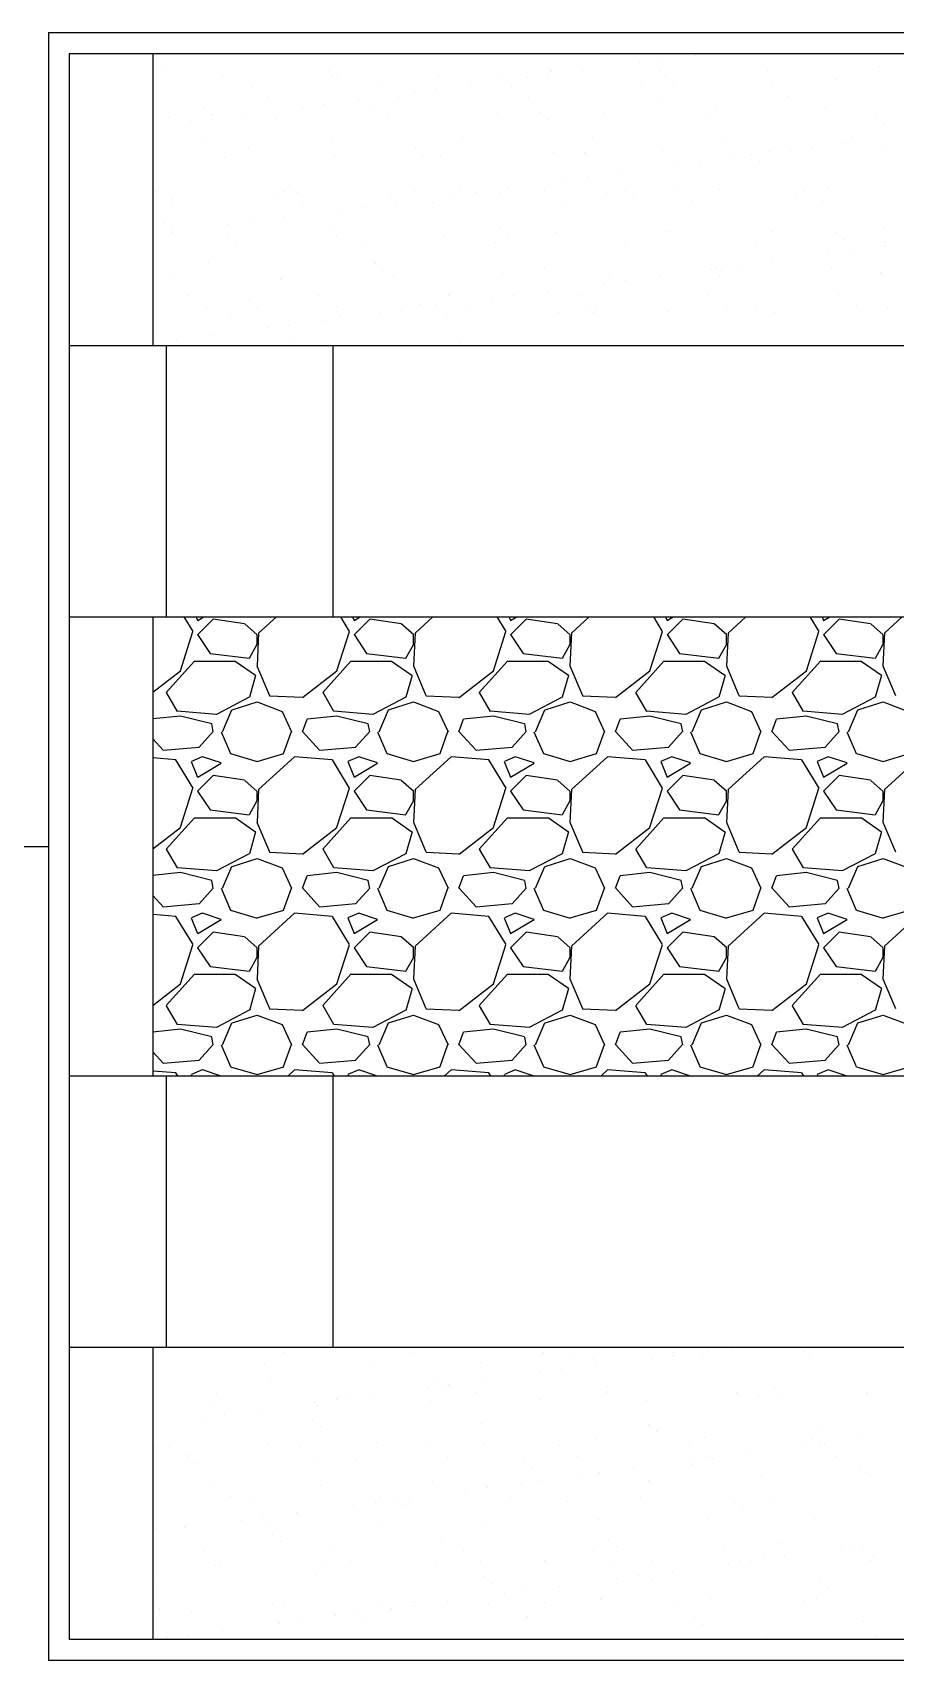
# Model space of a CAD drawing. Extents: x -341000 to 1341000, y 175 to 1868317.
# Drawn here: x 1258238 to 1299596, y 961000 to 1039000 of the extents above; entities that cross this region are included whole.
import ezdxf

# ---------------------------------------------------------------- set-up
doc = ezdxf.new("R2010")
doc.units = 0
doc.layers.add('Level 1', color=7, linetype='Continuous')
doc.layers.add('Level 17', color=7, linetype='Continuous')

# ---------------------------------------------------------------- blocks, each defined once
blk = doc.blocks.new('COMPRS0001')
at = {"layer": 'Level 1'}
for p, q in [((759000, 39000), (841000, 39000)), ((760000, 38000), (840000, 38000)), ((760000, 24000), (840000, 24000)), ((760000, 24000), (840000, 24000)), ((760000, 11000), (837500, 11000)), ((837500, -11000), (760000, -11000)), ((840000, -24000), (760000, -24000)), ((840000, -38000), (760000, -38000)), ((841000, -39000), (759000, -39000))]:
    blk.add_line(p, q, dxfattribs=at)
at = {"layer": 'Level 17'}
for p, q in [((765936, 10303), (765510, 11000)), ((766078, 11000), (766148, 10825)), ((766152, 10825), (766443, 11000)), ((769922, 11000), (769073, 10224)), ((773436, 10303), (773010, 11000)), ((773578, 11000), (773648, 10825)), ((773652, 10825), (773943, 11000)), ((777422, 11000), (776573, 10224)), ((780936, 10303), (780510, 11000)), ((781078, 11000), (781148, 10825)), ((781152, 10825), (781443, 11000)), ((784922, 11000), (784073, 10224)), ((788436, 10303), (788010, 11000)), ((788578, 11000), (788648, 10825)), ((788652, 10825), (788943, 11000)), ((792422, 11000), (791573, 10224)), ((795936, 10303), (795510, 11000)), ((796078, 11000), (796148, 10825)), ((796152, 10825), (796443, 11000)), ((799922, 11000), (799073, 10224)), ((765325, 8421), (765925, 10296)), ((766899, 10899), (766149, 10149)), ((766149, 10152), (766749, 9252)), ((768401, 10675), (766901, 10900)), ((769008, 10143), (768408, 10668)), ((769000, 9700), (769000, 10150)), ((772825, 8421), (773425, 10296)), ((774399, 10899), (773649, 10149)), ((773649, 10152), (774249, 9252)), ((775901, 10675), (774401, 10900)), ((776508, 10143), (775908, 10668)), ((776500, 9700), (776500, 10150)), ((780325, 8421), (780925, 10296)), ((781899, 10899), (781149, 10149)), ((781149, 10152), (781749, 9252)), ((783401, 10675), (781901, 10900)), ((784008, 10143), (783408, 10668)), ((784000, 9700), (784000, 10150)), ((787825, 8421), (788425, 10296)), ((789399, 10899), (788649, 10149)), ((788649, 10152), (789249, 9252)), ((790901, 10675), (789401, 10900)), ((791508, 10143), (790908, 10668)), ((791500, 9700), (791500, 10150)), ((795325, 8421), (795925, 10296)), ((796899, 10899), (796149, 10149)), ((796149, 10152), (796749, 9252)), ((798401, 10675), (796901, 10900)), ((799008, 10143), (798408, 10668)), ((799000, 9700), (799000, 10150)), ((768631, 9027), (769006, 9702)), ((776132, 9027), (776507, 9702)), ((783632, 9027), (784007, 9702)), ((791132, 9027), (791507, 9702)), ((798632, 9027), (799007, 9702)), ((764647, 7380), (765997, 8880)), ((766000, 8875), (767950, 8875)), ((766750, 9249), (768625, 9024)), ((767948, 8882), (768923, 8207)), ((772147, 7380), (773497, 8880)), ((773500, 8875), (775450, 8875)), ((774250, 9249), (776125, 9024)), ((775448, 8882), (776423, 8207)), ((779647, 7380), (780997, 8880)), ((781000, 8875), (782950, 8875)), ((781750, 9249), (783625, 9024)), ((782948, 8882), (783923, 8207)), ((787147, 7380), (788497, 8880)), ((788500, 8875), (790450, 8875)), ((789250, 9249), (791125, 9024)), ((790448, 8882), (791423, 8207)), ((794647, 7380), (795997, 8880)), ((796000, 8875), (797950, 8875)), ((796750, 9249), (798625, 9024)), ((797948, 8882), (798923, 8207)), ((768929, 8199), (768629, 7149)), ((776429, 8199), (776129, 7149)), ((783929, 8199), (783629, 7149)), ((791429, 8199), (791129, 7149)), ((798929, 8199), (798629, 7149)), ((765184, 6472), (764659, 7372)), ((768622, 7155), (767047, 6330)), ((772684, 6472), (772159, 7372)), ((776122, 7155), (774547, 6330)), ((780184, 6472), (779659, 7372)), ((783622, 7155), (782047, 6330)), ((787684, 6472), (787159, 7372)), ((791122, 7156), (789547, 6331)), ((795184, 6472), (794659, 7372)), ((798622, 7156), (797047, 6331)), ((765325, 6250), (764000, 6111)), ((767050, 6327), (765175, 6477)), ((766824, 5877), (765324, 6252)), ((767345, 5499), (767795, 6549)), ((767800, 6549), (769000, 6924)), ((768999, 6926), (770199, 6476)), ((770200, 6473), (770650, 5498)), ((772825, 6250), (771400, 6100)), ((774550, 6327), (772675, 6477)), ((774324, 5877), (772824, 6252)), ((774845, 5499), (775295, 6549)), ((775300, 6549), (776500, 6924)), ((776499, 6926), (777699, 6476)), ((777700, 6473), (778150, 5498)), ((780325, 6250), (778900, 6100)), ((782050, 6327), (780175, 6477)), ((781824, 5877), (780324, 6252)), ((782345, 5499), (782795, 6549)), ((782800, 6549), (784000, 6924)), ((783999, 6926), (785199, 6476)), ((785200, 6473), (785650, 5498)), ((787825, 6250), (786400, 6100)), ((789550, 6327), (787675, 6477)), ((789324, 5877), (787824, 6252)), ((789845, 5499), (790295, 6549)), ((790300, 6549), (791500, 6924)), ((791499, 6926), (792699, 6476)), ((792700, 6473), (793150, 5498)), ((795325, 6250), (793900, 6100)), ((797050, 6327), (795175, 6477)), ((796824, 5877), (795324, 6252)), ((797345, 5499), (797795, 6549)), ((797800, 6549), (799000, 6924)), ((798999, 6926), (800199, 6476)), ((766900, 5496), (766825, 5871)), ((767270, 5501), (767720, 4451)), ((770271, 4455), (770646, 5505)), ((771174, 5502), (771399, 6102)), ((774400, 5495), (774325, 5870)), ((774770, 5501), (775220, 4451)), ((777771, 4455), (778146, 5505)), ((778674, 5502), (778899, 6102)), ((781900, 5495), (781825, 5870)), ((782270, 5501), (782720, 4451)), ((785271, 4455), (785646, 5505)), ((786174, 5502), (786399, 6102)), ((789400, 5495), (789325, 5870)), ((789770, 5501), (790220, 4451)), ((792771, 4455), (793146, 5505)), ((793674, 5502), (793899, 6102)), ((796900, 5495), (796825, 5870)), ((797270, 5501), (797720, 4451)), ((765100, 4150), (764000, 4242)), ((765936, 2803), (765111, 4153)), ((765848, 4075), (766148, 3325)), ((766375, 4302), (765850, 4077)), ((766152, 3325), (767277, 4000)), ((767276, 4001), (766376, 4301)), ((767724, 4449), (768999, 4074)), ((768999, 4075), (770274, 4450)), ((770798, 4299), (769073, 2724)), ((772600, 4150), (770800, 4300)), ((773436, 2803), (772611, 4153)), ((773348, 4075), (773648, 3325)), ((773875, 4302), (773350, 4077)), ((773652, 3325), (774777, 4000)), ((774776, 4001), (773876, 4301)), ((775224, 4449), (776499, 4074)), ((776499, 4075), (777774, 4450)), ((778298, 4299), (776573, 2724)), ((780100, 4150), (778300, 4300)), ((780936, 2803), (780111, 4153)), ((780848, 4075), (781148, 3325)), ((781375, 4302), (780850, 4077)), ((781152, 3325), (782277, 4000)), ((782276, 4001), (781376, 4301)), ((782724, 4449), (783999, 4074)), ((783999, 4075), (785274, 4450)), ((785798, 4299), (784073, 2724)), ((787600, 4150), (785800, 4300)), ((788436, 2803), (787611, 4153)), ((788348, 4075), (788648, 3325)), ((788875, 4302), (788350, 4077)), ((788652, 3325), (789777, 4000)), ((789776, 4001), (788876, 4301)), ((790224, 4449), (791499, 4074)), ((791499, 4075), (792774, 4450)), ((793298, 4299), (791573, 2724)), ((795100, 4150), (793300, 4300)), ((795936, 2803), (795111, 4153)), ((795848, 4075), (796148, 3325)), ((796375, 4302), (795850, 4077)), ((796152, 3325), (797277, 4000)), ((797276, 4001), (796376, 4301)), ((797724, 4449), (798999, 4074)), ((798999, 4075), (800274, 4450)), ((800797, 4299), (799072, 2724)), ((766899, 3399), (766149, 2649)), ((768401, 3175), (766901, 3400)), ((769008, 2643), (768408, 3168)), ((774399, 3399), (773649, 2649)), ((775901, 3175), (774401, 3400)), ((776508, 2643), (775908, 3168)), ((781899, 3399), (781149, 2649)), ((783401, 3175), (781901, 3400)), ((784008, 2643), (783408, 3168)), ((789399, 3399), (788649, 2649)), ((790901, 3175), (789401, 3400)), ((791508, 2643), (790908, 3168)), ((796899, 3399), (796149, 2649)), ((798401, 3175), (796901, 3400)), ((799008, 2643), (798408, 3168)), ((765325, 921), (765925, 2796)), ((766149, 2652), (766749, 1752)), ((769000, 2200), (769000, 2650)), ((772825, 921), (773425, 2796)), ((773649, 2652), (774249, 1752)), ((776500, 2200), (776500, 2650)), ((780325, 921), (780925, 2796)), ((781149, 2652), (781749, 1752)), ((784000, 2200), (784000, 2650)), ((787825, 921), (788425, 2796)), ((788649, 2652), (789249, 1752)), ((791500, 2200), (791500, 2650)), ((795325, 921), (795925, 2796)), ((796149, 2652), (796749, 1752)), ((799000, 2200), (799000, 2650)), ((766750, 1749), (768625, 1524)), ((768631, 1527), (769006, 2202)), ((774250, 1749), (776125, 1524)), ((776132, 1527), (776507, 2202)), ((781750, 1749), (783625, 1524)), ((783632, 1527), (784007, 2202)), ((789250, 1749), (791125, 1524)), ((791132, 1527), (791507, 2202)), ((796750, 1749), (798625, 1524)), ((798632, 1527), (799007, 2202)), ((764647, -120), (765997, 1380)), ((766000, 1375), (767950, 1375)), ((767948, 1382), (768923, 707)), ((772147, -120), (773497, 1380)), ((773500, 1375), (775450, 1375)), ((775448, 1382), (776423, 707)), ((779647, -120), (780997, 1380)), ((781000, 1375), (782950, 1375)), ((782948, 1382), (783923, 707)), ((787147, -120), (788497, 1380)), ((788500, 1375), (790450, 1375)), ((790448, 1382), (791423, 707)), ((794647, -120), (795997, 1380)), ((796000, 1375), (797950, 1375)), ((797948, 1382), (798923, 707)), ((768929, 699), (768629, -351)), ((776429, 699), (776129, -351)), ((783929, 699), (783629, -351)), ((791429, 699), (791129, -351)), ((798929, 699), (798629, -351)), ((765184, -1028), (764659, -128)), ((768622, -345), (767047, -1170)), ((767800, -951), (769000, -576)), ((769000, -574), (770200, -1024)), ((772684, -1028), (772159, -128)), ((776122, -344), (774547, -1169)), ((775300, -951), (776500, -576)), ((776500, -574), (777700, -1024)), ((780184, -1028), (779659, -128)), ((783622, -344), (782047, -1169)), ((782800, -951), (784000, -576)), ((784000, -574), (785200, -1024)), ((787684, -1028), (787159, -128)), ((791122, -344), (789547, -1169)), ((790300, -951), (791500, -576)), ((791500, -574), (792700, -1024)), ((795184, -1028), (794659, -128)), ((798622, -344), (797047, -1169)), ((797800, -951), (799000, -576)), ((799000, -574), (800200, -1024)), ((765325, -1250), (764000, -1389)), ((767050, -1173), (765175, -1023)), ((766824, -1623), (765324, -1248)), ((767345, -2001), (767795, -951)), ((770200, -1027), (770650, -2002)), ((771174, -1998), (771399, -1398)), ((772825, -1250), (771400, -1400)), ((774550, -1173), (772675, -1023)), ((774324, -1623), (772824, -1248)), ((774845, -2001), (775295, -951)), ((777700, -1027), (778150, -2002)), ((778674, -1998), (778899, -1398)), ((780325, -1250), (778900, -1400)), ((782050, -1173), (780175, -1023)), ((781824, -1623), (780324, -1248)), ((782345, -2001), (782795, -951)), ((785200, -1027), (785650, -2002)), ((786174, -1998), (786399, -1398)), ((787825, -1250), (786400, -1400)), ((789550, -1173), (787675, -1023)), ((789324, -1623), (787824, -1248)), ((789845, -2001), (790295, -951)), ((792700, -1027), (793150, -2002)), ((793674, -1998), (793899, -1398)), ((795325, -1250), (793900, -1400)), ((797050, -1173), (795175, -1023)), ((796824, -1623), (795324, -1248)), ((797345, -2001), (797795, -951)), ((766900, -2004), (766825, -1629)), ((767270, -1999), (767720, -3049)), ((770271, -3045), (770646, -1995)), ((774400, -2005), (774325, -1630)), ((774770, -1999), (775220, -3049)), ((777771, -3045), (778146, -1995)), ((781900, -2005), (781825, -1630)), ((782270, -1999), (782720, -3049)), ((785271, -3045), (785646, -1995)), ((789400, -2005), (789325, -1630)), ((789770, -1999), (790220, -3049)), ((792771, -3045), (793146, -1995)), ((796900, -2005), (796825, -1630)), ((797270, -1999), (797720, -3049)), ((767724, -3051), (768999, -3426)), ((768999, -3425), (770274, -3050)), ((775224, -3051), (776499, -3426)), ((776499, -3425), (777774, -3050)), ((782724, -3051), (783999, -3426)), ((783999, -3425), (785274, -3050)), ((790224, -3051), (791499, -3426)), ((791499, -3425), (792774, -3050)), ((797724, -3051), (798999, -3426)), ((798999, -3425), (800274, -3050)), ((765100, -3350), (764000, -3258)), ((765936, -4697), (765111, -3347)), ((765848, -3425), (766148, -4175)), ((766375, -3198), (765850, -3423)), ((766152, -4175), (767277, -3500)), ((767276, -3499), (766376, -3199)), ((770798, -3201), (769073, -4776)), ((772600, -3350), (770800, -3200)), ((773436, -4697), (772611, -3347)), ((773348, -3425), (773648, -4175)), ((773875, -3198), (773350, -3423)), ((773652, -4175), (774777, -3500)), ((774776, -3499), (773876, -3199)), ((778298, -3201), (776573, -4776)), ((780100, -3350), (778300, -3200)), ((780936, -4697), (780111, -3347)), ((780848, -3425), (781148, -4175)), ((781375, -3198), (780850, -3423)), ((781152, -4175), (782277, -3500)), ((782276, -3499), (781376, -3199)), ((785797, -3201), (784072, -4776)), ((787600, -3350), (785800, -3200)), ((788436, -4697), (787611, -3347)), ((788348, -3425), (788648, -4175)), ((788875, -3198), (788350, -3423)), ((788652, -4175), (789777, -3500)), ((789776, -3499), (788876, -3199)), ((793297, -3201), (791572, -4776)), ((795100, -3350), (793300, -3200)), ((795936, -4697), (795111, -3347)), ((795848, -3425), (796148, -4175)), ((796375, -3198), (795850, -3423)), ((796152, -4175), (797277, -3500)), ((797276, -3499), (796376, -3199)), ((800797, -3201), (799072, -4776)), ((766899, -4101), (766149, -4851)), ((768401, -4325), (766901, -4100)), ((769008, -4857), (768408, -4332)), ((774399, -4101), (773649, -4851)), ((775901, -4325), (774401, -4100)), ((776508, -4857), (775908, -4332)), ((781899, -4101), (781149, -4851)), ((783401, -4325), (781901, -4100)), ((784008, -4857), (783408, -4332)), ((789399, -4101), (788649, -4851)), ((790901, -4325), (789401, -4100)), ((791508, -4857), (790908, -4332)), ((796899, -4101), (796149, -4851)), ((798401, -4325), (796901, -4100)), ((799008, -4857), (798408, -4332)), ((765325, -6579), (765925, -4704)), ((766149, -4848), (766749, -5748)), ((768632, -5973), (769007, -5298)), ((769000, -5300), (769000, -4850)), ((772825, -6579), (773425, -4704)), ((773649, -4848), (774249, -5748)), ((776132, -5973), (776507, -5298)), ((776500, -5300), (776500, -4850)), ((780325, -6579), (780925, -4704)), ((781149, -4848), (781749, -5748)), ((783632, -5973), (784007, -5298)), ((784000, -5300), (784000, -4850)), ((787825, -6579), (788425, -4704)), ((788649, -4848), (789249, -5748)), ((791132, -5973), (791507, -5298)), ((791500, -5300), (791500, -4850)), ((795325, -6579), (795925, -4704)), ((796149, -4848), (796749, -5748)), ((798632, -5973), (799007, -5298)), ((799000, -5300), (799000, -4850)), ((764647, -7620), (765997, -6120)), ((766000, -6125), (767950, -6125)), ((766750, -5751), (768625, -5976)), ((767948, -6119), (768923, -6794)), ((772147, -7620), (773497, -6120)), ((773500, -6125), (775450, -6125)), ((774250, -5751), (776125, -5976)), ((775448, -6118), (776423, -6793)), ((779647, -7620), (780997, -6120)), ((781000, -6125), (782950, -6125)), ((781750, -5751), (783625, -5976)), ((782948, -6118), (783923, -6793)), ((787147, -7620), (788497, -6120)), ((788500, -6125), (790450, -6125)), ((789250, -5751), (791125, -5976)), ((790448, -6118), (791423, -6793)), ((794647, -7620), (795997, -6120)), ((796000, -6125), (797950, -6125)), ((796750, -5751), (798625, -5976)), ((797948, -6118), (798923, -6793)), ((768929, -6801), (768629, -7851)), ((776429, -6801), (776129, -7851)), ((783929, -6801), (783629, -7851)), ((791429, -6801), (791129, -7851)), ((798929, -6801), (798629, -7851)), ((765184, -8528), (764659, -7628)), ((772684, -8528), (772159, -7628)), ((780184, -8528), (779659, -7628)), ((787684, -8528), (787159, -7628)), ((795184, -8528), (794659, -7628)), ((767050, -8673), (765175, -8523)), ((768622, -7844), (767047, -8669)), ((767345, -9501), (767795, -8451)), ((767800, -8451), (769000, -8076)), ((769000, -8074), (770200, -8524)), ((770200, -8527), (770650, -9502)), ((774550, -8673), (772675, -8523)), ((776122, -7844), (774547, -8669)), ((774845, -9501), (775295, -8451)), ((775300, -8451), (776500, -8076)), ((776500, -8074), (777700, -8524)), ((777700, -8527), (778150, -9502)), ((782050, -8673), (780175, -8523)), ((783622, -7844), (782047, -8669)), ((782345, -9501), (782795, -8451)), ((782800, -8451), (784000, -8076)), ((784000, -8074), (785200, -8524)), ((785200, -8527), (785650, -9502)), ((789550, -8673), (787675, -8523)), ((791122, -7844), (789547, -8669)), ((789845, -9501), (790295, -8451)), ((790300, -8451), (791500, -8076)), ((791500, -8074), (792700, -8524)), ((792700, -8527), (793150, -9502)), ((797050, -8673), (795175, -8523)), ((798622, -7844), (797047, -8669)), ((797345, -9501), (797795, -8451)), ((797800, -8451), (799000, -8076)), ((799000, -8074), (800200, -8524)), ((765325, -8749), (764000, -8889)), ((766824, -9123), (765324, -8748)), ((766900, -9504), (766825, -9129)), ((771174, -9498), (771399, -8898)), ((772825, -8749), (771400, -8899)), ((774324, -9123), (772824, -8748)), ((774400, -9504), (774325, -9129)), ((778674, -9498), (778899, -8898)), ((780325, -8749), (778900, -8899)), ((781824, -9123), (780324, -8748)), ((781900, -9505), (781825, -9130)), ((786174, -9498), (786399, -8898)), ((787825, -8749), (786399, -8899)), ((789324, -9123), (787824, -8748)), ((789400, -9505), (789325, -9130)), ((793674, -9498), (793899, -8898)), ((795324, -8749), (793899, -8899)), ((796824, -9123), (795324, -8748)), ((796900, -9505), (796825, -9130)), ((767270, -9499), (767720, -10549)), ((770271, -10545), (770646, -9495)), ((774770, -9499), (775220, -10549)), ((777771, -10545), (778146, -9495)), ((782270, -9499), (782720, -10549)), ((785271, -10545), (785646, -9495)), ((789770, -9499), (790220, -10549)), ((792771, -10545), (793146, -9495)), ((797270, -9499), (797720, -10549)), ((765100, -10850), (764000, -10758)), ((765204, -11000), (765111, -10847)), ((766375, -10698), (765850, -10923)), ((767276, -10999), (766376, -10699)), ((767724, -10551), (768999, -10926)), ((768999, -10925), (770274, -10550)), ((770798, -10701), (770470, -11000)), ((772600, -10850), (770800, -10700)), ((772704, -11000), (772611, -10847)), ((773875, -10698), (773350, -10923)), ((774776, -10999), (773876, -10699)), ((775224, -10551), (776499, -10926)), ((776499, -10925), (777774, -10550)), ((778297, -10701), (777970, -11000)), ((780100, -10850), (778300, -10700)), ((780205, -11000), (780111, -10847)), ((781375, -10698), (780850, -10923)), ((782276, -10999), (781376, -10699)), ((782724, -10551), (783999, -10926)), ((783999, -10925), (785274, -10550)), ((785797, -10701), (785470, -11000)), ((787600, -10850), (785800, -10700)), ((787705, -11000), (787611, -10847)), ((788875, -10698), (788350, -10923)), ((789776, -10999), (788876, -10699)), ((790224, -10551), (791499, -10926)), ((791499, -10925), (792774, -10550)), ((793297, -10701), (792970, -11000)), ((795100, -10850), (793300, -10700)), ((795205, -11000), (795111, -10847)), ((796375, -10698), (795850, -10923)), ((797276, -10999), (796376, -10699)), ((797724, -10551), (798999, -10926)), ((798999, -10925), (800274, -10550)), ((765848, -10925), (765878, -11000)), ((767276, -11000), (767277, -11000)), ((773348, -10925), (773378, -11000)), ((774776, -11000), (774777, -11000)), ((780848, -10925), (780878, -11000)), ((782276, -11000), (782277, -11000)), ((788348, -10925), (788378, -11000)), ((789776, -11000), (789777, -11000)), ((795848, -10925), (795878, -11000)), ((797276, -11000), (797277, -11000))]:
    blk.add_line(p, q, dxfattribs=at)

msp = doc.modelspace()

# ---------------------------------------------------------------- linework, layer by layer
at = {"layer": 'Level 1'}
for p, q in [((1259000, 1039000), (1259000, 961000)), ((1260000, 1038000), (1260000, 962000)), ((1264000, 1038000), (1264000, 1024000)), ((1287329, 1037552), (1287329, 1037552)), ((1288370, 1037689), (1288370, 1037689)), ((1289996, 1037903), (1289996, 1037903)), ((1264467, 1037251), (1264467, 1037251)), ((1267335, 1036887), (1267335, 1036887)), ((1272470, 1037182), (1272470, 1037182)), ((1272570, 1036953), (1272570, 1036953)), ((1272838, 1036844), (1272838, 1036844)), ((1277687, 1036929), (1277687, 1036929)), ((1280590, 1037005), (1280590, 1037005)), ((1281946, 1036843), (1281946, 1036843)), ((1282987, 1036980), (1282987, 1036980)), ((1283088, 1037124), (1283088, 1037124)), ((1284613, 1037194), (1284613, 1037194)), ((1288324, 1037190), (1288324, 1037190)), ((1288593, 1036936), (1288593, 1036936)), ((1293440, 1037166), (1293440, 1037166)), ((1296714, 1036759), (1296714, 1036759)), ((1298842, 1037360), (1298842, 1037360)), ((1268721, 1036409), (1268721, 1036409)), ((1269564, 1035871), (1269564, 1035871)), ((1274949, 1036420), (1274949, 1036420)), ((1275792, 1035883), (1275792, 1035883)), ((1276562, 1036134), (1276562, 1036134)), ((1277603, 1036271), (1277603, 1036271)), ((1279229, 1036486), (1279229, 1036486)), ((1281177, 1036431), (1281177, 1036431)), ((1282021, 1035894), (1282021, 1035894)), ((1287405, 1036443), (1287405, 1036443)), ((1288249, 1035905), (1288249, 1035905)), ((1288962, 1036598), (1288962, 1036598)), ((1293634, 1036454), (1293634, 1036454)), ((1294477, 1035917), (1294477, 1035917)), ((1266457, 1035426), (1266457, 1035426)), ((1266826, 1035089), (1266826, 1035089)), ((1268462, 1035068), (1268462, 1035068)), ((1271179, 1035426), (1271179, 1035426)), ((1272220, 1035563), (1272220, 1035563)), ((1273846, 1035777), (1273846, 1035777)), ((1274578, 1035250), (1274578, 1035250)), ((1275275, 1035078), (1275275, 1035078)), ((1280510, 1035145), (1280510, 1035145)), ((1282581, 1035181), (1282581, 1035181)), ((1285626, 1035121), (1285626, 1035121)), ((1291028, 1035315), (1291028, 1035315)), ((1296263, 1035382), (1296263, 1035382)), ((1264757, 1034908), (1264757, 1034908)), ((1265795, 1034717), (1265795, 1034717)), ((1266836, 1034854), (1266836, 1034854)), ((1269873, 1034884), (1269873, 1034884)), ((1282950, 1034843), (1282950, 1034843)), ((1290702, 1035004), (1290702, 1035004)), ((1298705, 1034935), (1298705, 1034935)), ((1299074, 1034597), (1299074, 1034597)), ((1266372, 1033926), (1266372, 1033926)), ((1272600, 1033937), (1272600, 1033937)), ((1278828, 1033948), (1278828, 1033948)), ((1285057, 1033960), (1285057, 1033960)), ((1291285, 1033971), (1291285, 1033971)), ((1297224, 1033676), (1297224, 1033676)), ((1297513, 1033982), (1297513, 1033982)), ((1298968, 1033507), (1298968, 1033507)), ((1267461, 1033033), (1267461, 1033033)), ((1268566, 1033494), (1268566, 1033494)), ((1272696, 1033100), (1272696, 1033100)), ((1276569, 1033426), (1276569, 1033426)), ((1276938, 1033088), (1276938, 1033088)), ((1277813, 1033075), (1277813, 1033075)), ((1283214, 1033270), (1283214, 1033270)), ((1284690, 1033249), (1284690, 1033249)), ((1288450, 1033337), (1288450, 1033337)), ((1290214, 1032753), (1290214, 1032753)), ((1291840, 1032967), (1291840, 1032967)), ((1292693, 1033180), (1292693, 1033180)), ((1293061, 1032842), (1293061, 1032842)), ((1293566, 1033312), (1293566, 1033312)), ((1294557, 1033325), (1294557, 1033325)), ((1295598, 1033462), (1295598, 1033462)), ((1284831, 1032045), (1284831, 1032045)), ((1286457, 1032259), (1286457, 1032259)), ((1289173, 1032616), (1289173, 1032616)), ((1264108, 1031389), (1264108, 1031389)), ((1270336, 1031400), (1270336, 1031400)), ((1270557, 1031670), (1270557, 1031670)), ((1270925, 1031332), (1270925, 1031332)), ((1275401, 1031225), (1275401, 1031225)), ((1276564, 1031412), (1276564, 1031412)), ((1278406, 1031199), (1278406, 1031199)), ((1278677, 1031493), (1278677, 1031493)), ((1279447, 1031336), (1279447, 1031336)), ((1280636, 1031291), (1280636, 1031291)), ((1281073, 1031550), (1281073, 1031550)), ((1282792, 1031423), (1282792, 1031423)), ((1283790, 1031908), (1283790, 1031908)), ((1285752, 1031267), (1285752, 1031267)), ((1286680, 1031425), (1286680, 1031425)), ((1289021, 1031434), (1289021, 1031434)), ((1291154, 1031462), (1291154, 1031462)), ((1294801, 1031248), (1294801, 1031248)), ((1295249, 1031446), (1295249, 1031446)), ((1296389, 1031528), (1296389, 1031528)), ((1264883, 1031055), (1264883, 1031055)), ((1264951, 1030852), (1264951, 1030852)), ((1269999, 1031030), (1269999, 1031030)), ((1271179, 1030863), (1271179, 1030863)), ((1273023, 1030490), (1273023, 1030490)), ((1274064, 1030627), (1274064, 1030627)), ((1275690, 1030841), (1275690, 1030841)), ((1277407, 1030874), (1277407, 1030874)), ((1283636, 1030886), (1283636, 1030886)), ((1287049, 1031087), (1287049, 1031087)), ((1289864, 1030897), (1289864, 1030897)), ((1296092, 1030908), (1296092, 1030908)), ((1264544, 1029915), (1264544, 1029915)), ((1267639, 1029781), (1267639, 1029781)), ((1268680, 1029918), (1268680, 1029918)), ((1270306, 1030132), (1270306, 1030132)), ((1272665, 1029738), (1272665, 1029738)), ((1280668, 1029669), (1280668, 1029669)), ((1299094, 1029653), (1299094, 1029653)), ((1264913, 1029577), (1264913, 1029577)), ((1264923, 1029424), (1264923, 1029424)), ((1267587, 1029179), (1267587, 1029179)), ((1267987, 1028918), (1267987, 1028918)), ((1272822, 1029246), (1272822, 1029246)), ((1274215, 1028929), (1274215, 1028929)), ((1277939, 1029222), (1277939, 1029222)), ((1280444, 1028940), (1280444, 1028940)), ((1281037, 1029331), (1281037, 1029331)), ((1283340, 1029416), (1283340, 1029416)), ((1286672, 1028952), (1286672, 1028952)), ((1288576, 1029483), (1288576, 1029483)), ((1288789, 1029492), (1288789, 1029492)), ((1292900, 1028963), (1292900, 1028963)), ((1293692, 1029459), (1293692, 1029459)), ((1296792, 1029424), (1296792, 1029424)), ((1297161, 1029086), (1297161, 1029086)), ((1299129, 1028974), (1299129, 1028974)), ((1296401, 1028390), (1296401, 1028390)), ((1297442, 1028527), (1297442, 1028527)), ((1299068, 1028741), (1299068, 1028741)), ((1266653, 1027983), (1266653, 1027983)), ((1274656, 1027914), (1274656, 1027914)), ((1275025, 1027576), (1275025, 1027576)), ((1275527, 1027371), (1275527, 1027371)), ((1280762, 1027438), (1280762, 1027438)), ((1282777, 1027737), (1282777, 1027737)), ((1285878, 1027413), (1285878, 1027413)), ((1288301, 1027323), (1288301, 1027323)), ((1290780, 1027668), (1290780, 1027668)), ((1291017, 1027681), (1291017, 1027681)), ((1291148, 1027331), (1291148, 1027331)), ((1291280, 1027608), (1291280, 1027608)), ((1292058, 1027818), (1292058, 1027818)), ((1293684, 1028032), (1293684, 1028032)), ((1296515, 1027675), (1296515, 1027675)), ((1298901, 1027491), (1298901, 1027491)), ((1265009, 1027201), (1265009, 1027201)), ((1270125, 1027176), (1270125, 1027176)), ((1282917, 1026614), (1282917, 1026614)), ((1285634, 1026972), (1285634, 1026972)), ((1286675, 1027109), (1286675, 1027109)), ((1265723, 1026381), (1265723, 1026381)), ((1266566, 1025844), (1266566, 1025844)), ((1268644, 1026159), (1268644, 1026159)), ((1269012, 1025821), (1269012, 1025821)), ((1271951, 1026392), (1271951, 1026392)), ((1272794, 1025855), (1272794, 1025855)), ((1276764, 1025982), (1276764, 1025982)), ((1277534, 1025906), (1277534, 1025906)), ((1278179, 1026404), (1278179, 1026404)), ((1279023, 1025866), (1279023, 1025866)), ((1280250, 1026263), (1280250, 1026263)), ((1281291, 1026400), (1281291, 1026400)), ((1284408, 1026415), (1284408, 1026415)), ((1284767, 1025913), (1284767, 1025913)), ((1285251, 1025878), (1285251, 1025878)), ((1290636, 1026426), (1290636, 1026426)), ((1291479, 1025889), (1291479, 1025889)), ((1292888, 1025736), (1292888, 1025736)), ((1296864, 1026438), (1296864, 1026438)), ((1297708, 1025900), (1297708, 1025900)), ((1299220, 1025799), (1299220, 1025799)), ((1267713, 1025326), (1267713, 1025326)), ((1270524, 1024983), (1270524, 1024983)), ((1272150, 1025197), (1272150, 1025197)), ((1272948, 1025393), (1272948, 1025393)), ((1274867, 1025555), (1274867, 1025555)), ((1275908, 1025692), (1275908, 1025692)), ((1278065, 1025368), (1278065, 1025368)), ((1283466, 1025563), (1283466, 1025563)), ((1285136, 1025575), (1285136, 1025575)), ((1288702, 1025629), (1288702, 1025629)), ((1293818, 1025605), (1293818, 1025605)), ((1265141, 1024274), (1265141, 1024274)), ((1266767, 1024488), (1266767, 1024488)), ((1269483, 1024846), (1269483, 1024846)), ((1270752, 1024226), (1270752, 1024226)), ((1278755, 1024158), (1278755, 1024158)), ((1264100, 1024137), (1264100, 1024137)), ((1264635, 1024000), (1264635, 1011000)), ((1272635, 1024000), (1272635, 1011000)), ((1264000, 1011000), (1264000, 989000)), ((1264635, 989000), (1264635, 976000)), ((1272635, 989000), (1272635, 976000)), ((1340000, 976000), (1260000, 976000)), ((1264000, 976000), (1264000, 962000)), ((1267919, 975970), (1267919, 975970)), ((1290590, 975842), (1290590, 975842)), ((1291795, 975886), (1291795, 975886)), ((1295175, 975784), (1295175, 975784)), ((1264034, 975728), (1264034, 975728)), ((1269351, 975228), (1269351, 975228)), ((1270262, 975739), (1270262, 975739)), ((1274586, 975295), (1274586, 975295)), ((1276490, 975750), (1276490, 975750)), ((1279702, 975271), (1279702, 975271)), ((1282719, 975762), (1282719, 975762)), ((1284043, 975725), (1284043, 975725)), ((1285104, 975465), (1285104, 975465)), ((1285206, 975133), (1285206, 975133)), ((1287923, 975490), (1287923, 975490)), ((1288947, 975773), (1288947, 975773)), ((1288964, 975628), (1288964, 975628)), ((1290339, 975532), (1290339, 975532)), ((1295456, 975507), (1295456, 975507)), ((1269659, 974376), (1269659, 974376)), ((1277662, 974307), (1277662, 974307)), ((1279823, 974424), (1279823, 974424)), ((1282539, 974782), (1282539, 974782)), ((1283580, 974919), (1283580, 974919)), ((1267070, 973793), (1267070, 973793)), ((1272813, 973501), (1272813, 973501)), ((1273298, 973805), (1273298, 973805)), ((1274439, 973715), (1274439, 973715)), ((1277156, 974073), (1277156, 974073)), ((1278031, 973970), (1278031, 973970)), ((1278197, 974210), (1278197, 974210)), ((1279527, 973816), (1279527, 973816)), ((1282526, 973487), (1282526, 973487)), ((1285755, 973827), (1285755, 973827)), ((1285783, 974130), (1285783, 974130)), ((1287642, 973462), (1287642, 973462)), ((1291983, 973839), (1291983, 973839)), ((1293044, 973657), (1293044, 973657)), ((1293786, 974062), (1293786, 974062)), ((1294154, 973724), (1294154, 973724)), ((1298212, 973850), (1298212, 973850)), ((1298279, 973724), (1298279, 973724)), ((1266773, 973250), (1266773, 973250)), ((1267430, 972792), (1267430, 972792)), ((1269056, 973007), (1269056, 973007)), ((1271772, 973364), (1271772, 973364)), ((1271889, 973225), (1271889, 973225)), ((1277291, 973420), (1277291, 973420)), ((1266389, 972655), (1266389, 972655)), ((1271650, 972552), (1271650, 972552)), ((1272018, 972214), (1272018, 972214)), ((1279771, 972375), (1279771, 972375)), ((1287773, 972306), (1287773, 972306)), ((1288142, 971969), (1288142, 971969)), ((1295894, 972130), (1295894, 972130)), ((1264075, 971180), (1264075, 971180)), ((1264806, 971257), (1264806, 971257)), ((1269477, 971375), (1269477, 971375)), ((1271034, 971268), (1271034, 971268)), ((1274712, 971441), (1274712, 971441)), ((1277262, 971279), (1277262, 971279)), ((1279828, 971417), (1279828, 971417)), ((1283491, 971291), (1283491, 971291)), ((1285230, 971612), (1285230, 971612)), ((1289719, 971302), (1289719, 971302)), ((1290465, 971678), (1290465, 971678)), ((1295151, 971264), (1295151, 971264)), ((1295582, 971654), (1295582, 971654)), ((1295947, 971313), (1295947, 971313)), ((1296192, 971401), (1296192, 971401)), ((1297818, 971615), (1297818, 971615)), ((1265637, 970797), (1265637, 970797)), ((1265649, 970719), (1265649, 970719)), ((1266006, 970459), (1266006, 970459)), ((1271877, 970731), (1271877, 970731)), ((1273758, 970620), (1273758, 970620)), ((1278106, 970742), (1278106, 970742)), ((1281761, 970551), (1281761, 970551)), ((1284334, 970753), (1284334, 970753)), ((1289767, 970555), (1289767, 970555)), ((1289882, 970374), (1289882, 970374)), ((1290562, 970765), (1290562, 970765)), ((1290808, 970692), (1290808, 970692)), ((1292434, 970906), (1292434, 970906)), ((1296791, 970776), (1296791, 970776)), ((1277417, 969566), (1277417, 969566)), ((1282130, 970213), (1282130, 970213)), ((1282652, 969633), (1282652, 969633)), ((1284383, 969846), (1284383, 969846)), ((1285424, 969983), (1285424, 969983)), ((1287050, 970197), (1287050, 970197)), ((1287768, 969609), (1287768, 969609)), ((1293170, 969803), (1293170, 969803)), ((1297885, 970305), (1297885, 970305)), ((1298254, 969968), (1298254, 969968)), ((1298405, 969870), (1298405, 969870)), ((1266899, 969396), (1266899, 969396)), ((1267746, 968864), (1267746, 968864)), ((1268685, 968785), (1268685, 968785)), ((1272015, 969372), (1272015, 969372)), ((1274914, 968796), (1274914, 968796)), ((1275749, 968796), (1275749, 968796)), ((1276283, 968780), (1276283, 968780)), ((1279000, 969137), (1279000, 969137)), ((1280041, 969274), (1280041, 969274)), ((1281142, 968808), (1281142, 968808)), ((1281667, 969489), (1281667, 969489)), ((1287370, 968819), (1287370, 968819)), ((1293598, 968830), (1293598, 968830)), ((1270900, 968071), (1270900, 968071)), ((1273616, 968429), (1273616, 968429)), ((1274657, 968566), (1274657, 968566)), ((1276118, 968458), (1276118, 968458)), ((1283870, 968619), (1283870, 968619)), ((1291873, 968550), (1291873, 968550)), ((1292241, 968212), (1292241, 968212)), ((1264201, 967326), (1264201, 967326)), ((1265516, 967362), (1265516, 967362)), ((1268233, 967720), (1268233, 967720)), ((1269274, 967857), (1269274, 967857)), ((1269603, 967521), (1269603, 967521)), ((1274838, 967588), (1274838, 967588)), ((1279954, 967563), (1279954, 967563)), ((1285356, 967758), (1285356, 967758)), ((1290591, 967825), (1290591, 967825)), ((1295708, 967800), (1295708, 967800)), ((1269737, 967040), (1269737, 967040)), ((1270105, 966703), (1270105, 966703)), ((1277858, 966864), (1277858, 966864)), ((1285861, 966795), (1285861, 966795)), ((1286229, 966457), (1286229, 966457)), ((1293981, 966618), (1293981, 966618)), ((1298036, 966465), (1298036, 966465)), ((1266421, 966249), (1266421, 966249)), ((1267264, 965711), (1267264, 965711)), ((1272649, 966260), (1272649, 966260)), ((1273493, 965723), (1273493, 965723)), ((1277543, 965713), (1277543, 965713)), ((1278878, 966271), (1278878, 966271)), ((1279721, 965734), (1279721, 965734)), ((1282778, 965779), (1282778, 965779)), ((1285106, 966282), (1285106, 966282)), ((1285949, 965745), (1285949, 965745)), ((1287894, 965755), (1287894, 965755)), ((1291334, 966294), (1291334, 966294)), ((1292178, 965757), (1292178, 965757)), ((1292652, 965756), (1292652, 965756)), ((1293296, 965950), (1293296, 965950)), ((1294278, 965971), (1294278, 965971)), ((1296995, 966328), (1296995, 966328)), ((1297562, 966305), (1297562, 966305)), ((1298406, 965768), (1298406, 965768)), ((1298531, 966016), (1298531, 966016)), ((1264093, 964947), (1264093, 964947)), ((1267025, 965543), (1267025, 965543)), ((1271845, 965108), (1271845, 965108)), ((1272141, 965518), (1272141, 965518)), ((1279848, 965039), (1279848, 965039)), ((1286227, 964911), (1286227, 964911)), ((1287268, 965048), (1287268, 965048)), ((1287969, 964863), (1287969, 964863)), ((1288894, 965262), (1288894, 965262)), ((1291611, 965619), (1291611, 965619)), ((1280217, 964702), (1280217, 964702)), ((1280844, 964202), (1280844, 964202)), ((1281885, 964339), (1281885, 964339)), ((1283511, 964553), (1283511, 964553)), ((1295972, 964794), (1295972, 964794)), ((1296341, 964456), (1296341, 964456)), ((1264072, 963766), (1264072, 963766)), ((1264327, 963473), (1264327, 963473)), ((1265833, 963353), (1265833, 963353)), ((1269729, 963667), (1269729, 963667)), ((1270301, 963777), (1270301, 963777)), ((1274964, 963734), (1274964, 963734)), ((1275460, 963493), (1275460, 963493)), ((1276501, 963630), (1276501, 963630)), ((1276529, 963788), (1276529, 963788)), ((1278127, 963844), (1278127, 963844)), ((1280080, 963710), (1280080, 963710)), ((1282757, 963800), (1282757, 963800)), ((1285482, 963904), (1285482, 963904)), ((1288985, 963811), (1288985, 963811)), ((1290717, 963971), (1290717, 963971)), ((1295214, 963822), (1295214, 963822)), ((1295834, 963947), (1295834, 963947)), ((1270077, 962784), (1270077, 962784)), ((1271118, 962921), (1271118, 962921)), ((1272744, 963135), (1272744, 963135)), ((1273836, 963284), (1273836, 963284)), ((1274205, 962946), (1274205, 962946)), ((1281957, 963107), (1281957, 963107)), ((1289960, 963038), (1289960, 963038)), ((1290328, 962701), (1290328, 962701)), ((1298081, 962862), (1298081, 962862)), ((1264693, 962076), (1264693, 962076)), ((1265734, 962213), (1265734, 962213)), ((1267360, 962427), (1267360, 962427)), ((1293422, 962096), (1293422, 962096)), ((1298657, 962163), (1298657, 962163))]:
    msp.add_line(p, q, dxfattribs=at)
msp.add_lwpolyline([(-259000, 1000000), (1259000, 1000000)], dxfattribs=at)
at = {"layer": 'Level 17'}
for p, q in [((1269071, 1010229), (1268996, 1008654)), ((1276571, 1010229), (1276496, 1008654)), ((1284071, 1010229), (1283996, 1008654)), ((1291571, 1010229), (1291496, 1008654)), ((1299071, 1010229), (1298996, 1008654)), ((1268992, 1008663), (1269592, 1007238)), ((1276492, 1008663), (1277092, 1007238)), ((1283991, 1008663), (1284591, 1007238)), ((1291491, 1008663), (1292091, 1007238)), ((1298991, 1008663), (1299591, 1007238)), ((1264000, 1007387), (1265327, 1008412)), ((1271177, 1007137), (1272827, 1008412)), ((1278677, 1007137), (1280327, 1008412)), ((1286177, 1007137), (1287827, 1008412)), ((1293677, 1007137), (1295327, 1008412)), ((1269600, 1007225), (1271175, 1007150)), ((1277100, 1007225), (1278675, 1007150)), ((1284600, 1007225), (1286175, 1007150)), ((1292100, 1007225), (1293675, 1007150)), ((1266897, 1005505), (1266222, 1004755)), ((1271998, 1004613), (1271173, 1005513)), ((1274397, 1005505), (1273722, 1004755)), ((1279498, 1004613), (1278673, 1005513)), ((1281897, 1005505), (1281222, 1004755)), ((1286998, 1004613), (1286173, 1005513)), ((1289397, 1005505), (1288722, 1004755)), ((1294498, 1004613), (1293673, 1005513)), ((1296897, 1005505), (1296222, 1004755)), ((1264498, 1004612), (1264000, 1005156)), ((1266225, 1004749), (1264500, 1004599)), ((1273725, 1004749), (1272000, 1004599)), ((1281225, 1004749), (1279500, 1004599)), ((1288725, 1004749), (1287000, 1004599)), ((1296225, 1004749), (1294500, 1004599)), ((1269071, 1002729), (1268996, 1001154)), ((1276571, 1002729), (1276496, 1001154)), ((1284071, 1002729), (1283996, 1001154)), ((1291571, 1002729), (1291496, 1001154)), ((1299071, 1002729), (1298996, 1001154)), ((1264000, 999887), (1265327, 1000912)), ((1268992, 1001163), (1269592, 999738)), ((1271177, 999637), (1272827, 1000912)), ((1276492, 1001163), (1277092, 999738)), ((1278677, 999637), (1280327, 1000912)), ((1283992, 1001163), (1284592, 999738)), ((1286177, 999637), (1287827, 1000912)), ((1291491, 1001163), (1292091, 999738)), ((1293677, 999637), (1295327, 1000912)), ((1298991, 1001163), (1299591, 999738)), ((1269600, 999725), (1271175, 999650)), ((1277100, 999725), (1278675, 999650)), ((1284600, 999725), (1286175, 999650)), ((1292100, 999725), (1293675, 999650)), ((1264498, 997112), (1264000, 997656)), ((1266897, 998005), (1266222, 997255)), ((1271998, 997112), (1271173, 998012)), ((1274397, 998005), (1273722, 997255)), ((1279498, 997113), (1278673, 998013)), ((1281897, 998005), (1281222, 997255)), ((1286998, 997113), (1286173, 998013)), ((1289397, 998005), (1288722, 997255)), ((1294498, 997113), (1293673, 998013)), ((1296897, 998005), (1296222, 997255)), ((1266225, 997249), (1264500, 997099)), ((1273725, 997249), (1272000, 997099)), ((1281225, 997249), (1279500, 997099)), ((1288725, 997249), (1287000, 997099)), ((1296225, 997249), (1294500, 997099)), ((1269071, 995229), (1268996, 993654)), ((1276571, 995229), (1276496, 993654)), ((1284071, 995229), (1283996, 993654)), ((1291571, 995229), (1291496, 993654)), ((1299071, 995229), (1298996, 993654)), ((1264000, 992387), (1265327, 993412)), ((1268992, 993663), (1269592, 992238)), ((1271177, 992137), (1272827, 993412)), ((1276492, 993663), (1277092, 992238)), ((1278677, 992137), (1280327, 993412)), ((1283992, 993663), (1284592, 992238)), ((1286177, 992137), (1287827, 993412)), ((1291491, 993663), (1292091, 992238)), ((1293677, 992137), (1295327, 993412)), ((1298991, 993663), (1299591, 992238)), ((1269600, 992225), (1271175, 992150)), ((1277100, 992225), (1278675, 992150)), ((1284600, 992225), (1286175, 992150)), ((1292100, 992225), (1293675, 992150)), ((1264498, 989612), (1264000, 990156)), ((1266897, 990505), (1266222, 989755)), ((1271998, 989612), (1271173, 990512)), ((1274397, 990505), (1273722, 989755)), ((1279498, 989612), (1278673, 990512)), ((1281897, 990505), (1281222, 989755)), ((1286998, 989613), (1286173, 990513)), ((1289397, 990505), (1288722, 989755)), ((1294498, 989613), (1293673, 990513)), ((1296897, 990505), (1296222, 989755)), ((1266225, 989749), (1264500, 989599)), ((1273725, 989749), (1272000, 989599)), ((1281225, 989749), (1279500, 989599)), ((1288725, 989749), (1287000, 989599)), ((1296225, 989749), (1294500, 989599))]:
    msp.add_line(p, q, dxfattribs=at)

# ---------------------------------------------------------------- block references
at = {"layer": 'Level 1'}
msp.add_blockref('COMPRS0001', (500000, 1000000), dxfattribs=at)

doc.saveas('drawing.dxf')
